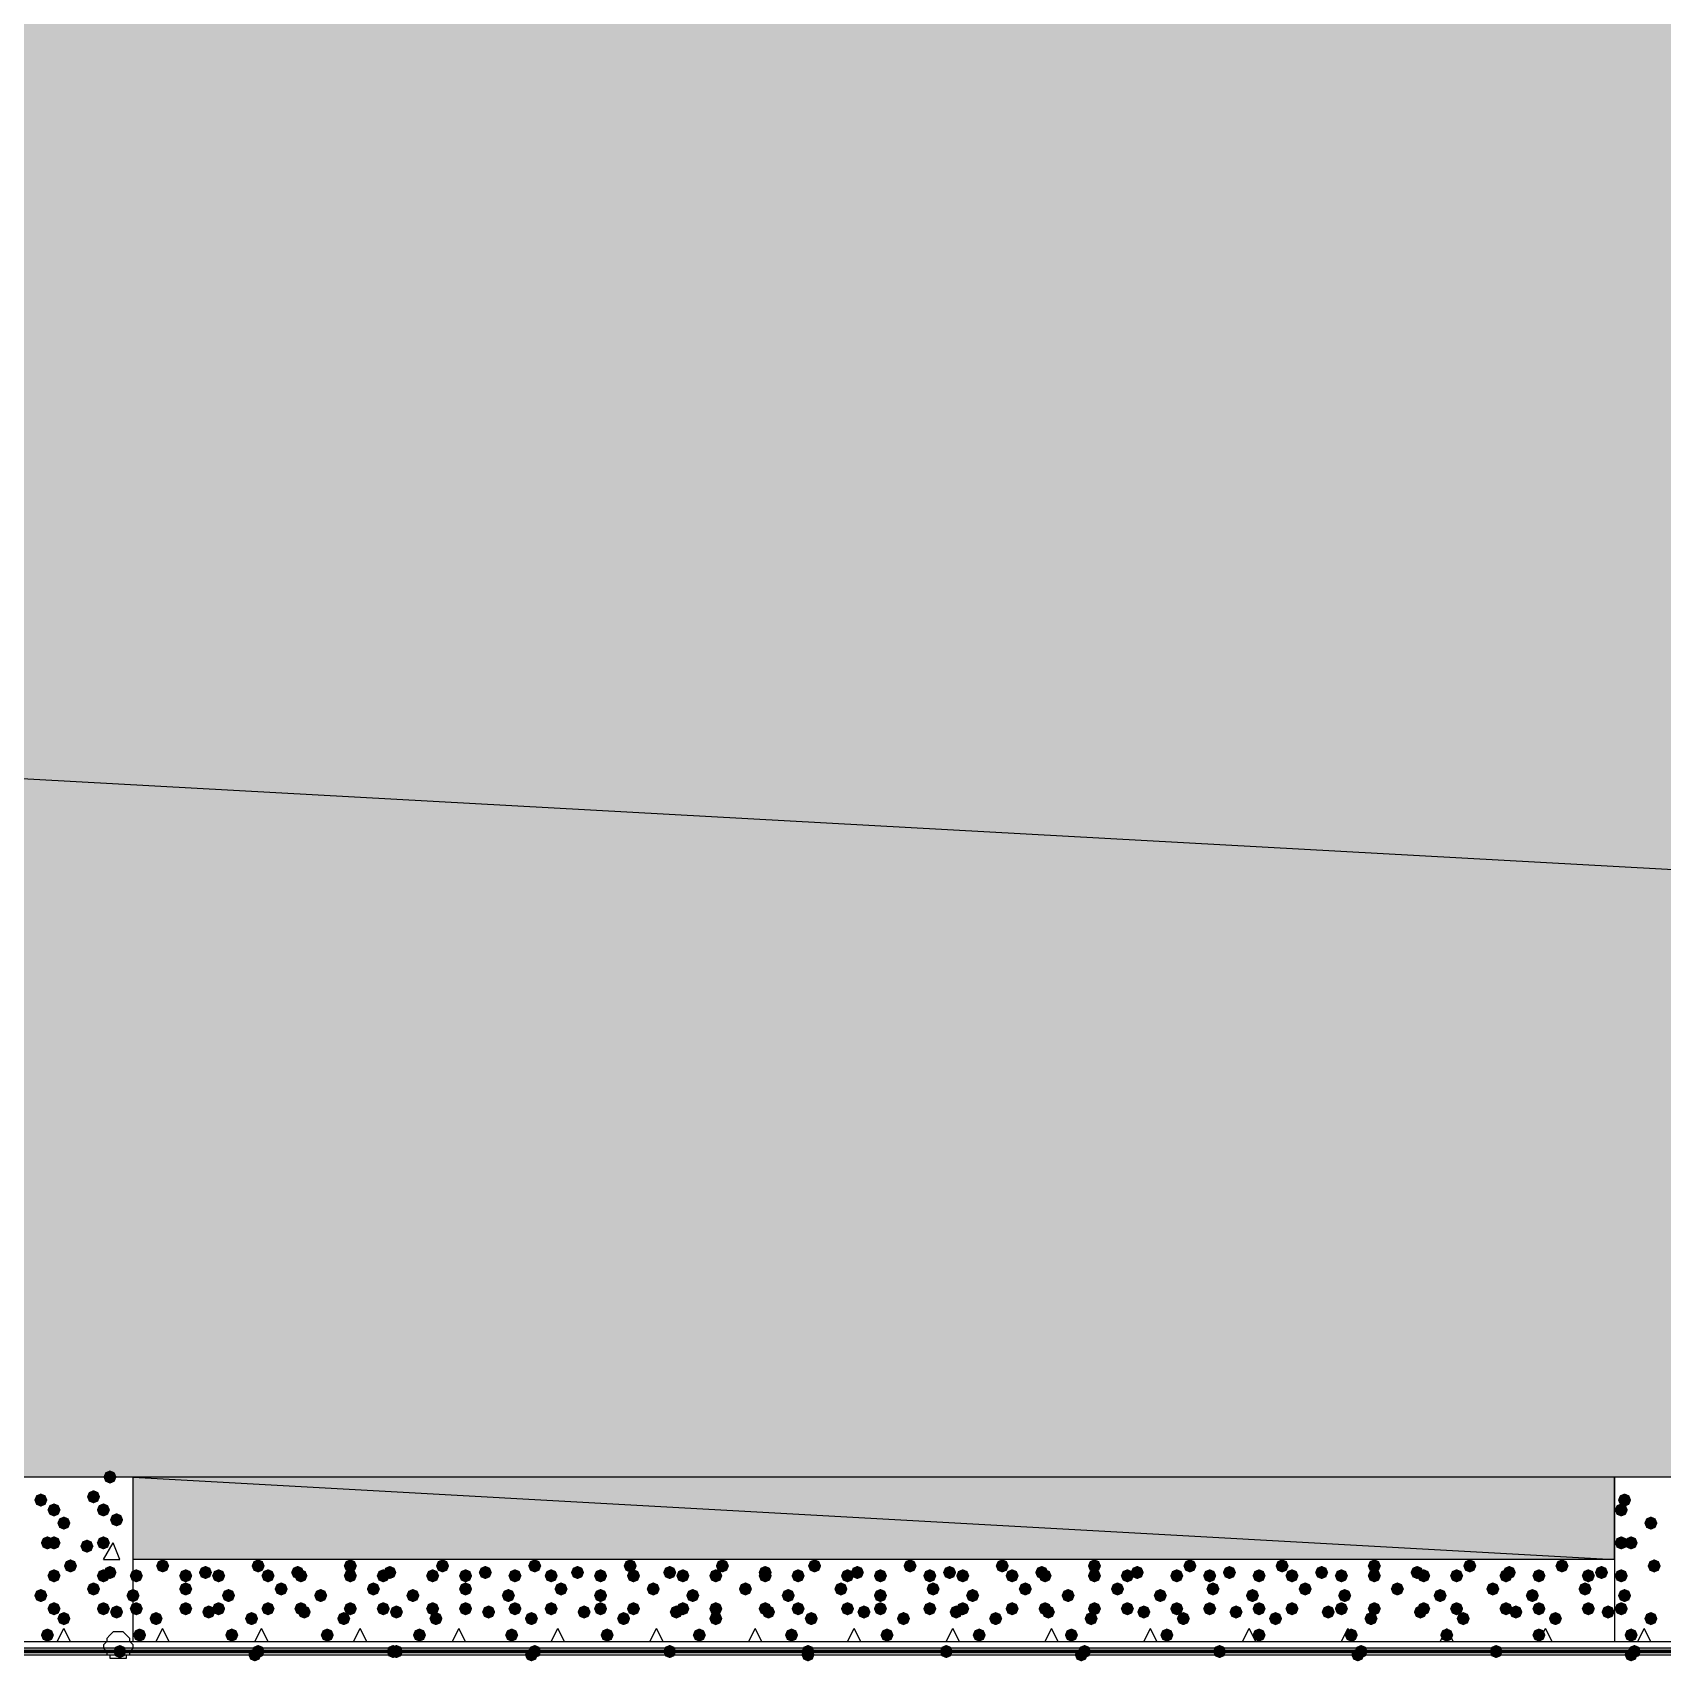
# Model space of a CAD drawing. Header units: millimetres. Extents: x 0 to 420, y 0 to 297.
# Drawn here: x 215.88 to 236.83, y 99.99 to 120.93 of the extents above; entities that cross this region are included whole.
import ezdxf

# ---------------------------------------------------------------- set-up
doc = ezdxf.new("R2010")
doc.units = ezdxf.units.MM
doc.layers.get('0').update_dxf_attribs({"linetype": 'CONTINUOUS'})

msp = doc.modelspace()

# ---------------------------------------------------------------- hatches: boundary and pattern name
at = {"true_color": 0x000008}
h = msp.add_hatch(color=0, dxfattribs=at)
h.paths.add_polyline_path([(378.544667, 121.454333), (32.469667, 121.454333), (378.544667, 102.362)], flags=0)
h.paths.add_polyline_path([(32.469667, 121.454333), (378.544667, 102.362), (32.469667, 102.362)], flags=0)
at = {"true_color": 0x000007}
for points in [[(216.958333, 102.362), (216.933462, 102.302204), (216.873667, 102.277333), (216.813871, 102.302204), (216.789, 102.362), (216.813871, 102.421796), (216.873667, 102.446667), (216.933462, 102.421796)], [(216.069333, 102.065667), (216.044463, 102.005871), (215.984667, 101.981), (215.924871, 102.005871), (215.9, 102.065667), (215.924871, 102.125462), (215.984667, 102.150333), (216.044462, 102.125463)], [(216.746667, 102.108), (216.721796, 102.048204), (216.662, 102.023333), (216.602204, 102.048204), (216.577333, 102.108), (216.602204, 102.167796), (216.662, 102.192667), (216.721796, 102.167796)], [(236.431667, 102.065667), (236.406796, 102.005871), (236.347, 101.981), (236.287204, 102.005871), (236.262333, 102.065667), (236.287204, 102.125462), (236.347, 102.150333), (236.406796, 102.125463)], [(216.238667, 101.938667), (216.213796, 101.878871), (216.154, 101.854), (216.094204, 101.878871), (216.069333, 101.938667), (216.094204, 101.998462), (216.154, 102.023333), (216.213796, 101.998463)], [(216.365667, 101.769333), (216.340796, 101.709537), (216.281, 101.684667), (216.221204, 101.709537), (216.196333, 101.769333), (216.221204, 101.829129), (216.281, 101.854), (216.340796, 101.829129)], [(216.873667, 101.938667), (216.848796, 101.878871), (216.789, 101.854), (216.729204, 101.878871), (216.704333, 101.938667), (216.729204, 101.998462), (216.789, 102.023333), (216.848796, 101.998463)], [(217.043, 101.811667), (217.018129, 101.751871), (216.958333, 101.727), (216.898538, 101.751871), (216.873667, 101.811667), (216.898537, 101.871462), (216.958333, 101.896333), (217.018129, 101.871463)], [(236.389333, 101.938667), (236.364463, 101.878871), (236.304667, 101.854), (236.244871, 101.878871), (236.22, 101.938667), (236.244871, 101.998462), (236.304667, 102.023333), (236.364462, 101.998463)], [(236.770333, 101.769333), (236.745462, 101.709537), (236.685667, 101.684667), (236.625871, 101.709537), (236.601, 101.769333), (236.625871, 101.829129), (236.685667, 101.854), (236.745462, 101.829129)], [(216.154, 101.515333), (216.129129, 101.455537), (216.069333, 101.430667), (216.009538, 101.455537), (215.984667, 101.515333), (216.009537, 101.575129), (216.069333, 101.6), (216.129129, 101.575129)], [(216.238667, 101.515333), (216.213796, 101.455537), (216.154, 101.430667), (216.094204, 101.455537), (216.069333, 101.515333), (216.094204, 101.575129), (216.154, 101.6), (216.213796, 101.575129)], [(216.662, 101.473), (216.637129, 101.413204), (216.577333, 101.388333), (216.517538, 101.413204), (216.492667, 101.473), (216.517537, 101.532796), (216.577333, 101.557667), (216.637129, 101.532796)], [(216.873667, 101.515333), (216.848796, 101.455537), (216.789, 101.430667), (216.729204, 101.455537), (216.704333, 101.515333), (216.729204, 101.575129), (216.789, 101.6), (216.848796, 101.575129)], [(236.389333, 101.515333), (236.364463, 101.455537), (236.304667, 101.430667), (236.244871, 101.455537), (236.22, 101.515333), (236.244871, 101.575129), (236.304667, 101.6), (236.364462, 101.575129)], [(236.516333, 101.515333), (236.491462, 101.455537), (236.431667, 101.430667), (236.371871, 101.455537), (236.347, 101.515333), (236.371871, 101.575129), (236.431667, 101.6), (236.491462, 101.575129)], [(216.450333, 101.219), (216.425462, 101.159204), (216.365667, 101.134333), (216.305871, 101.159204), (216.281, 101.219), (216.305871, 101.278796), (216.365667, 101.303667), (216.425462, 101.278796)], [(216.958333, 101.134333), (216.933462, 101.074537), (216.873667, 101.049667), (216.813871, 101.074537), (216.789, 101.134333), (216.813871, 101.194129), (216.873667, 101.219), (216.933462, 101.194129)], [(236.812667, 101.219), (236.787796, 101.159204), (236.728, 101.134333), (236.668204, 101.159204), (236.643333, 101.219), (236.668204, 101.278796), (236.728, 101.303667), (236.787796, 101.278796)], [(216.238667, 101.092), (216.213796, 101.032204), (216.154, 101.007333), (216.094204, 101.032204), (216.069333, 101.092), (216.094204, 101.151796), (216.154, 101.176667), (216.213796, 101.151796)], [(216.746667, 100.922667), (216.721796, 100.862871), (216.662, 100.838), (216.602204, 100.862871), (216.577333, 100.922667), (216.602204, 100.982462), (216.662, 101.007333), (216.721796, 100.982463)], [(216.873667, 101.092), (216.848796, 101.032204), (216.789, 101.007333), (216.729204, 101.032204), (216.704333, 101.092), (216.729204, 101.151796), (216.789, 101.176667), (216.848796, 101.151796)], [(236.389333, 101.092), (236.364463, 101.032204), (236.304667, 101.007333), (236.244871, 101.032204), (236.22, 101.092), (236.244871, 101.151796), (236.304667, 101.176667), (236.364462, 101.151796)], [(216.069333, 100.838), (216.044463, 100.778204), (215.984667, 100.753333), (215.924871, 100.778204), (215.9, 100.838), (215.924871, 100.897796), (215.984667, 100.922667), (216.044462, 100.897796)], [(236.431667, 100.838), (236.406796, 100.778204), (236.347, 100.753333), (236.287204, 100.778204), (236.262333, 100.838), (236.287204, 100.897796), (236.347, 100.922667), (236.406796, 100.897796)], [(216.238667, 100.668667), (216.213796, 100.608871), (216.154, 100.584), (216.094204, 100.608871), (216.069333, 100.668667), (216.094204, 100.728462), (216.154, 100.753333), (216.213796, 100.728463)], [(216.365667, 100.541667), (216.340796, 100.481871), (216.281, 100.457), (216.221204, 100.481871), (216.196333, 100.541667), (216.221204, 100.601462), (216.281, 100.626333), (216.340796, 100.601463)], [(216.873667, 100.668667), (216.848796, 100.608871), (216.789, 100.584), (216.729204, 100.608871), (216.704333, 100.668667), (216.729204, 100.728462), (216.789, 100.753333), (216.848796, 100.728463)], [(217.043, 100.626333), (217.018129, 100.566537), (216.958333, 100.541667), (216.898538, 100.566537), (216.873667, 100.626333), (216.898537, 100.686129), (216.958333, 100.711), (217.018129, 100.686129)], [(236.389333, 100.668667), (236.364463, 100.608871), (236.304667, 100.584), (236.244871, 100.608871), (236.22, 100.668667), (236.244871, 100.728462), (236.304667, 100.753333), (236.364462, 100.728463)], [(236.770333, 100.541667), (236.745462, 100.481871), (236.685667, 100.457), (236.625871, 100.481871), (236.601, 100.541667), (236.625871, 100.601462), (236.685667, 100.626333), (236.745462, 100.601463)], [(216.154, 100.33), (216.129129, 100.270204), (216.069333, 100.245333), (216.009538, 100.270204), (215.984667, 100.33), (216.009537, 100.389796), (216.069333, 100.414667), (216.129129, 100.389796)], [(236.516333, 100.33), (236.491462, 100.270204), (236.431667, 100.245333), (236.371871, 100.270204), (236.347, 100.33), (236.371871, 100.389796), (236.431667, 100.414667), (236.491462, 100.389796)]]:
    msp.add_hatch(color=0, dxfattribs=at).paths.add_polyline_path(points, flags=0)
at = {"true_color": 0x000008}
h = msp.add_hatch(color=0, dxfattribs=at)
h.paths.add_polyline_path([(236.22, 102.362), (217.17, 102.362), (236.22, 101.303667)], flags=0)
h.paths.add_polyline_path([(217.17, 102.362), (236.22, 101.303667), (217.17, 101.303667)], flags=0)
for points in [[(217.635667, 101.219), (217.610796, 101.159204), (217.551, 101.134333), (217.491204, 101.159204), (217.466333, 101.219), (217.491204, 101.278796), (217.551, 101.303667), (217.610796, 101.278796)], [(218.186, 101.134333), (218.161129, 101.074537), (218.101333, 101.049667), (218.041538, 101.074537), (218.016667, 101.134333), (218.041537, 101.194129), (218.101333, 101.219), (218.161129, 101.194129)], [(218.863333, 101.219), (218.838462, 101.159204), (218.778667, 101.134333), (218.718871, 101.159204), (218.694, 101.219), (218.718871, 101.278796), (218.778667, 101.303667), (218.838462, 101.278796)], [(219.371333, 101.134333), (219.346462, 101.074537), (219.286667, 101.049667), (219.226871, 101.074537), (219.202, 101.134333), (219.226871, 101.194129), (219.286667, 101.219), (219.346462, 101.194129)], [(220.048667, 101.219), (220.023796, 101.159204), (219.964, 101.134333), (219.904204, 101.159204), (219.879333, 101.219), (219.904204, 101.278796), (219.964, 101.303667), (220.023796, 101.278796)], [(220.556667, 101.134333), (220.531796, 101.074537), (220.472, 101.049667), (220.412204, 101.074537), (220.387333, 101.134333), (220.412204, 101.194129), (220.472, 101.219), (220.531796, 101.194129)], [(221.234, 101.219), (221.209129, 101.159204), (221.149333, 101.134333), (221.089538, 101.159204), (221.064667, 101.219), (221.089537, 101.278796), (221.149333, 101.303667), (221.209129, 101.278796)], [(221.784333, 101.134333), (221.759462, 101.074537), (221.699667, 101.049667), (221.639871, 101.074537), (221.615, 101.134333), (221.639871, 101.194129), (221.699667, 101.219), (221.759462, 101.194129)], [(222.419333, 101.219), (222.394463, 101.159204), (222.334667, 101.134333), (222.274871, 101.159204), (222.25, 101.219), (222.274871, 101.278796), (222.334667, 101.303667), (222.394462, 101.278796)], [(222.969667, 101.134333), (222.944796, 101.074537), (222.885, 101.049667), (222.825204, 101.074537), (222.800333, 101.134333), (222.825204, 101.194129), (222.885, 101.219), (222.944796, 101.194129)], [(223.647, 101.219), (223.622129, 101.159204), (223.562333, 101.134333), (223.502537, 101.159204), (223.477667, 101.219), (223.502537, 101.278796), (223.562333, 101.303667), (223.622129, 101.278796)], [(224.155, 101.134333), (224.130129, 101.074537), (224.070333, 101.049667), (224.010538, 101.074537), (223.985667, 101.134333), (224.010537, 101.194129), (224.070333, 101.219), (224.130129, 101.194129)], [(224.832333, 101.219), (224.807462, 101.159204), (224.747667, 101.134333), (224.687871, 101.159204), (224.663, 101.219), (224.687871, 101.278796), (224.747667, 101.303667), (224.807462, 101.278796)], [(225.382667, 101.134333), (225.357796, 101.074537), (225.298, 101.049667), (225.238204, 101.074537), (225.213333, 101.134333), (225.238204, 101.194129), (225.298, 101.219), (225.357796, 101.194129)], [(226.017667, 101.219), (225.992796, 101.159204), (225.933, 101.134333), (225.873204, 101.159204), (225.848333, 101.219), (225.873204, 101.278796), (225.933, 101.303667), (225.992796, 101.278796)], [(226.568, 101.134333), (226.543129, 101.074537), (226.483333, 101.049667), (226.423538, 101.074537), (226.398667, 101.134333), (226.423537, 101.194129), (226.483333, 101.219), (226.543129, 101.194129)], [(227.245333, 101.219), (227.220462, 101.159204), (227.160667, 101.134333), (227.100871, 101.159204), (227.076, 101.219), (227.100871, 101.278796), (227.160667, 101.303667), (227.220462, 101.278796)], [(227.753333, 101.134333), (227.728462, 101.074537), (227.668667, 101.049667), (227.608871, 101.074537), (227.584, 101.134333), (227.608871, 101.194129), (227.668667, 101.219), (227.728462, 101.194129)], [(228.430667, 101.219), (228.405796, 101.159204), (228.346, 101.134333), (228.286204, 101.159204), (228.261333, 101.219), (228.286204, 101.278796), (228.346, 101.303667), (228.405796, 101.278796)], [(228.938667, 101.134333), (228.913796, 101.074537), (228.854, 101.049667), (228.794204, 101.074537), (228.769333, 101.134333), (228.794204, 101.194129), (228.854, 101.219), (228.913796, 101.194129)], [(229.616, 101.219), (229.591129, 101.159204), (229.531333, 101.134333), (229.471538, 101.159204), (229.446667, 101.219), (229.471537, 101.278796), (229.531333, 101.303667), (229.591129, 101.278796)], [(230.166333, 101.134333), (230.141462, 101.074537), (230.081667, 101.049667), (230.021871, 101.074537), (229.997, 101.134333), (230.021871, 101.194129), (230.081667, 101.219), (230.141462, 101.194129)], [(230.843667, 101.219), (230.818796, 101.159204), (230.759, 101.134333), (230.699204, 101.159204), (230.674333, 101.219), (230.699204, 101.278796), (230.759, 101.303667), (230.818796, 101.278796)], [(231.351667, 101.134333), (231.326796, 101.074537), (231.267, 101.049667), (231.207204, 101.074537), (231.182333, 101.134333), (231.207204, 101.194129), (231.267, 101.219), (231.326796, 101.194129)], [(232.029, 101.219), (232.004129, 101.159204), (231.944333, 101.134333), (231.884538, 101.159204), (231.859667, 101.219), (231.884537, 101.278796), (231.944333, 101.303667), (232.004129, 101.278796)], [(232.537, 101.134333), (232.512129, 101.074537), (232.452333, 101.049667), (232.392538, 101.074537), (232.367667, 101.134333), (232.392537, 101.194129), (232.452333, 101.219), (232.512129, 101.194129)], [(233.214333, 101.219), (233.189462, 101.159204), (233.129667, 101.134333), (233.069871, 101.159204), (233.045, 101.219), (233.069871, 101.278796), (233.129667, 101.303667), (233.189462, 101.278796)], [(233.764667, 101.134333), (233.739796, 101.074537), (233.68, 101.049667), (233.620204, 101.074537), (233.595333, 101.134333), (233.620204, 101.194129), (233.68, 101.219), (233.739796, 101.194129)], [(234.442, 101.219), (234.417129, 101.159204), (234.357333, 101.134333), (234.297537, 101.159204), (234.272667, 101.219), (234.297537, 101.278796), (234.357333, 101.303667), (234.417129, 101.278796)], [(234.95, 101.134333), (234.925129, 101.074537), (234.865333, 101.049667), (234.805538, 101.074537), (234.780667, 101.134333), (234.805537, 101.194129), (234.865333, 101.219), (234.925129, 101.194129)], [(235.627333, 101.219), (235.602463, 101.159204), (235.542667, 101.134333), (235.482871, 101.159204), (235.458, 101.219), (235.482871, 101.278796), (235.542667, 101.303667), (235.602462, 101.278796)], [(236.135333, 101.134333), (236.110462, 101.074537), (236.050667, 101.049667), (235.990871, 101.074537), (235.966, 101.134333), (235.990871, 101.194129), (236.050667, 101.219), (236.110462, 101.194129)], [(217.297, 101.092), (217.272129, 101.032204), (217.212333, 101.007333), (217.152537, 101.032204), (217.127667, 101.092), (217.152537, 101.151796), (217.212333, 101.176667), (217.272129, 101.151796)], [(217.932, 101.092), (217.907129, 101.032204), (217.847333, 101.007333), (217.787537, 101.032204), (217.762667, 101.092), (217.787537, 101.151796), (217.847333, 101.176667), (217.907129, 101.151796)], [(217.932, 100.922667), (217.907129, 100.862871), (217.847333, 100.838), (217.787537, 100.862871), (217.762667, 100.922667), (217.787537, 100.982462), (217.847333, 101.007333), (217.907129, 100.982463)], [(218.355333, 101.092), (218.330462, 101.032204), (218.270667, 101.007333), (218.210871, 101.032204), (218.186, 101.092), (218.210871, 101.151796), (218.270667, 101.176667), (218.330462, 101.151796)], [(218.990333, 101.092), (218.965462, 101.032204), (218.905667, 101.007333), (218.845871, 101.032204), (218.821, 101.092), (218.845871, 101.151796), (218.905667, 101.176667), (218.965462, 101.151796)], [(219.159667, 100.922667), (219.134796, 100.862871), (219.075, 100.838), (219.015204, 100.862871), (218.990333, 100.922667), (219.015204, 100.982462), (219.075, 101.007333), (219.134796, 100.982463)], [(219.413667, 101.092), (219.388796, 101.032204), (219.329, 101.007333), (219.269204, 101.032204), (219.244333, 101.092), (219.269204, 101.151796), (219.329, 101.176667), (219.388796, 101.151796)], [(220.048667, 101.092), (220.023796, 101.032204), (219.964, 101.007333), (219.904204, 101.032204), (219.879333, 101.092), (219.904204, 101.151796), (219.964, 101.176667), (220.023796, 101.151796)], [(220.345, 100.922667), (220.320129, 100.862871), (220.260333, 100.838), (220.200538, 100.862871), (220.175667, 100.922667), (220.200537, 100.982462), (220.260333, 101.007333), (220.320129, 100.982463)], [(220.472, 101.092), (220.447129, 101.032204), (220.387333, 101.007333), (220.327538, 101.032204), (220.302667, 101.092), (220.327537, 101.151796), (220.387333, 101.176667), (220.447129, 101.151796)], [(221.107, 101.092), (221.082129, 101.032204), (221.022333, 101.007333), (220.962538, 101.032204), (220.937667, 101.092), (220.962537, 101.151796), (221.022333, 101.176667), (221.082129, 101.151796)], [(221.530333, 101.092), (221.505462, 101.032204), (221.445667, 101.007333), (221.385871, 101.032204), (221.361, 101.092), (221.385871, 101.151796), (221.445667, 101.176667), (221.505462, 101.151796)], [(221.530333, 100.922667), (221.505462, 100.862871), (221.445667, 100.838), (221.385871, 100.862871), (221.361, 100.922667), (221.385871, 100.982462), (221.445667, 101.007333), (221.505462, 100.982463)], [(222.165333, 101.092), (222.140462, 101.032204), (222.080667, 101.007333), (222.020871, 101.032204), (221.996, 101.092), (222.020871, 101.151796), (222.080667, 101.176667), (222.140462, 101.151796)], [(222.631, 101.092), (222.606129, 101.032204), (222.546333, 101.007333), (222.486538, 101.032204), (222.461667, 101.092), (222.486537, 101.151796), (222.546333, 101.176667), (222.606129, 101.151796)], [(222.758, 100.922667), (222.733129, 100.862871), (222.673333, 100.838), (222.613538, 100.862871), (222.588667, 100.922667), (222.613537, 100.982462), (222.673333, 101.007333), (222.733129, 100.982463)], [(223.266, 101.092), (223.241129, 101.032204), (223.181333, 101.007333), (223.121538, 101.032204), (223.096667, 101.092), (223.121537, 101.151796), (223.181333, 101.176667), (223.241129, 101.151796)], [(223.689333, 101.092), (223.664463, 101.032204), (223.604667, 101.007333), (223.544871, 101.032204), (223.52, 101.092), (223.544871, 101.151796), (223.604667, 101.176667), (223.664462, 101.151796)], [(223.943333, 100.922667), (223.918462, 100.862871), (223.858667, 100.838), (223.798871, 100.862871), (223.774, 100.922667), (223.798871, 100.982462), (223.858667, 101.007333), (223.918462, 100.982463)], [(224.324333, 101.092), (224.299463, 101.032204), (224.239667, 101.007333), (224.179871, 101.032204), (224.155, 101.092), (224.179871, 101.151796), (224.239667, 101.176667), (224.299462, 101.151796)], [(224.747667, 101.092), (224.722796, 101.032204), (224.663, 101.007333), (224.603204, 101.032204), (224.578333, 101.092), (224.603204, 101.151796), (224.663, 101.176667), (224.722796, 101.151796)], [(225.128667, 100.922667), (225.103796, 100.862871), (225.044, 100.838), (224.984204, 100.862871), (224.959333, 100.922667), (224.984204, 100.982462), (225.044, 101.007333), (225.103796, 100.982463)], [(225.382667, 101.092), (225.357796, 101.032204), (225.298, 101.007333), (225.238204, 101.032204), (225.213333, 101.092), (225.238204, 101.151796), (225.298, 101.176667), (225.357796, 101.151796)], [(225.806, 101.092), (225.781129, 101.032204), (225.721333, 101.007333), (225.661538, 101.032204), (225.636667, 101.092), (225.661537, 101.151796), (225.721333, 101.176667), (225.781129, 101.151796)], [(226.356333, 100.922667), (226.331462, 100.862871), (226.271667, 100.838), (226.211871, 100.862871), (226.187, 100.922667), (226.211871, 100.982462), (226.271667, 101.007333), (226.331462, 100.982463)], [(226.441, 101.092), (226.416129, 101.032204), (226.356333, 101.007333), (226.296538, 101.032204), (226.271667, 101.092), (226.296537, 101.151796), (226.356333, 101.176667), (226.416129, 101.151796)], [(226.864333, 101.092), (226.839463, 101.032204), (226.779667, 101.007333), (226.719871, 101.032204), (226.695, 101.092), (226.719871, 101.151796), (226.779667, 101.176667), (226.839462, 101.151796)], [(227.499333, 101.092), (227.474463, 101.032204), (227.414667, 101.007333), (227.354871, 101.032204), (227.33, 101.092), (227.354871, 101.151796), (227.414667, 101.176667), (227.474462, 101.151796)], [(227.541667, 100.922667), (227.516796, 100.862871), (227.457, 100.838), (227.397204, 100.862871), (227.372333, 100.922667), (227.397204, 100.982462), (227.457, 101.007333), (227.516796, 100.982463)], [(227.922667, 101.092), (227.897796, 101.032204), (227.838, 101.007333), (227.778204, 101.032204), (227.753333, 101.092), (227.778204, 101.151796), (227.838, 101.176667), (227.897796, 101.151796)], [(228.557667, 101.092), (228.532796, 101.032204), (228.473, 101.007333), (228.413204, 101.032204), (228.388333, 101.092), (228.413204, 101.151796), (228.473, 101.176667), (228.532796, 101.151796)], [(228.727, 100.922667), (228.702129, 100.862871), (228.642333, 100.838), (228.582538, 100.862871), (228.557667, 100.922667), (228.582537, 100.982462), (228.642333, 101.007333), (228.702129, 100.982463)], [(228.981, 101.092), (228.956129, 101.032204), (228.896333, 101.007333), (228.836538, 101.032204), (228.811667, 101.092), (228.836537, 101.151796), (228.896333, 101.176667), (228.956129, 101.151796)], [(229.616, 101.092), (229.591129, 101.032204), (229.531333, 101.007333), (229.471538, 101.032204), (229.446667, 101.092), (229.471537, 101.151796), (229.531333, 101.176667), (229.591129, 101.151796)], [(229.912333, 100.922667), (229.887462, 100.862871), (229.827667, 100.838), (229.767871, 100.862871), (229.743, 100.922667), (229.767871, 100.982462), (229.827667, 101.007333), (229.887462, 100.982463)], [(230.039333, 101.092), (230.014462, 101.032204), (229.954667, 101.007333), (229.894871, 101.032204), (229.87, 101.092), (229.894871, 101.151796), (229.954667, 101.176667), (230.014462, 101.151796)], [(230.674333, 101.092), (230.649463, 101.032204), (230.589667, 101.007333), (230.529871, 101.032204), (230.505, 101.092), (230.529871, 101.151796), (230.589667, 101.176667), (230.649462, 101.151796)], [(231.097667, 101.092), (231.072796, 101.032204), (231.013, 101.007333), (230.953204, 101.032204), (230.928333, 101.092), (230.953204, 101.151796), (231.013, 101.176667), (231.072796, 101.151796)], [(231.14, 100.922667), (231.115129, 100.862871), (231.055333, 100.838), (230.995538, 100.862871), (230.970667, 100.922667), (230.995537, 100.982462), (231.055333, 101.007333), (231.115129, 100.982463)], [(231.732667, 101.092), (231.707796, 101.032204), (231.648, 101.007333), (231.588204, 101.032204), (231.563333, 101.092), (231.588204, 101.151796), (231.648, 101.176667), (231.707796, 101.151796)], [(232.156, 101.092), (232.131129, 101.032204), (232.071333, 101.007333), (232.011538, 101.032204), (231.986667, 101.092), (232.011537, 101.151796), (232.071333, 101.176667), (232.131129, 101.151796)], [(232.325333, 100.922667), (232.300462, 100.862871), (232.240667, 100.838), (232.180871, 100.862871), (232.156, 100.922667), (232.180871, 100.982462), (232.240667, 101.007333), (232.300462, 100.982463)], [(232.791, 101.092), (232.766129, 101.032204), (232.706333, 101.007333), (232.646538, 101.032204), (232.621667, 101.092), (232.646537, 101.151796), (232.706333, 101.176667), (232.766129, 101.151796)], [(233.214333, 101.092), (233.189462, 101.032204), (233.129667, 101.007333), (233.069871, 101.032204), (233.045, 101.092), (233.069871, 101.151796), (233.129667, 101.176667), (233.189462, 101.151796)], [(233.510667, 100.922667), (233.485796, 100.862871), (233.426, 100.838), (233.366204, 100.862871), (233.341333, 100.922667), (233.366204, 100.982462), (233.426, 101.007333), (233.485796, 100.982463)], [(233.849333, 101.092), (233.824462, 101.032204), (233.764667, 101.007333), (233.704871, 101.032204), (233.68, 101.092), (233.704871, 101.151796), (233.764667, 101.176667), (233.824462, 101.151796)], [(234.272667, 101.092), (234.247796, 101.032204), (234.188, 101.007333), (234.128204, 101.032204), (234.103333, 101.092), (234.128204, 101.151796), (234.188, 101.176667), (234.247796, 101.151796)], [(234.738333, 100.922667), (234.713462, 100.862871), (234.653667, 100.838), (234.593871, 100.862871), (234.569, 100.922667), (234.593871, 100.982462), (234.653667, 101.007333), (234.713462, 100.982463)], [(234.907667, 101.092), (234.882796, 101.032204), (234.823, 101.007333), (234.763204, 101.032204), (234.738333, 101.092), (234.763204, 101.151796), (234.823, 101.176667), (234.882796, 101.151796)], [(235.331, 101.092), (235.306129, 101.032204), (235.246333, 101.007333), (235.186538, 101.032204), (235.161667, 101.092), (235.186537, 101.151796), (235.246333, 101.176667), (235.306129, 101.151796)], [(235.923667, 100.922667), (235.898796, 100.862871), (235.839, 100.838), (235.779204, 100.862871), (235.754333, 100.922667), (235.779204, 100.982462), (235.839, 101.007333), (235.898796, 100.982463)], [(235.966, 101.092), (235.941129, 101.032204), (235.881333, 101.007333), (235.821538, 101.032204), (235.796667, 101.092), (235.821537, 101.151796), (235.881333, 101.176667), (235.941129, 101.151796)], [(217.254667, 100.838), (217.229796, 100.778204), (217.17, 100.753333), (217.110204, 100.778204), (217.085333, 100.838), (217.110204, 100.897796), (217.17, 100.922667), (217.229796, 100.897796)], [(218.482333, 100.838), (218.457462, 100.778204), (218.397667, 100.753333), (218.337871, 100.778204), (218.313, 100.838), (218.337871, 100.897796), (218.397667, 100.922667), (218.457462, 100.897796)], [(219.667667, 100.838), (219.642796, 100.778204), (219.583, 100.753333), (219.523204, 100.778204), (219.498333, 100.838), (219.523204, 100.897796), (219.583, 100.922667), (219.642796, 100.897796)], [(220.853, 100.838), (220.828129, 100.778204), (220.768333, 100.753333), (220.708538, 100.778204), (220.683667, 100.838), (220.708537, 100.897796), (220.768333, 100.922667), (220.828129, 100.897796)], [(222.080667, 100.838), (222.055796, 100.778204), (221.996, 100.753333), (221.936204, 100.778204), (221.911333, 100.838), (221.936204, 100.897796), (221.996, 100.922667), (222.055796, 100.897796)], [(223.266, 100.838), (223.241129, 100.778204), (223.181333, 100.753333), (223.121538, 100.778204), (223.096667, 100.838), (223.121537, 100.897796), (223.181333, 100.922667), (223.241129, 100.897796)], [(224.451333, 100.838), (224.426462, 100.778204), (224.366667, 100.753333), (224.306871, 100.778204), (224.282, 100.838), (224.306871, 100.897796), (224.366667, 100.922667), (224.426462, 100.897796)], [(225.679, 100.838), (225.654129, 100.778204), (225.594333, 100.753333), (225.534538, 100.778204), (225.509667, 100.838), (225.534537, 100.897796), (225.594333, 100.922667), (225.654129, 100.897796)], [(226.864333, 100.838), (226.839463, 100.778204), (226.779667, 100.753333), (226.719871, 100.778204), (226.695, 100.838), (226.719871, 100.897796), (226.779667, 100.922667), (226.839462, 100.897796)], [(228.049667, 100.838), (228.024796, 100.778204), (227.965, 100.753333), (227.905204, 100.778204), (227.880333, 100.838), (227.905204, 100.897796), (227.965, 100.922667), (228.024796, 100.897796)], [(229.277333, 100.838), (229.252462, 100.778204), (229.192667, 100.753333), (229.132871, 100.778204), (229.108, 100.838), (229.132871, 100.897796), (229.192667, 100.922667), (229.252462, 100.897796)], [(230.462667, 100.838), (230.437796, 100.778204), (230.378, 100.753333), (230.318204, 100.778204), (230.293333, 100.838), (230.318204, 100.897796), (230.378, 100.922667), (230.437796, 100.897796)], [(231.648, 100.838), (231.623129, 100.778204), (231.563333, 100.753333), (231.503537, 100.778204), (231.478667, 100.838), (231.503537, 100.897796), (231.563333, 100.922667), (231.623129, 100.897796)], [(232.833333, 100.838), (232.808462, 100.778204), (232.748667, 100.753333), (232.688871, 100.778204), (232.664, 100.838), (232.688871, 100.897796), (232.748667, 100.922667), (232.808462, 100.897796)], [(234.061, 100.838), (234.036129, 100.778204), (233.976333, 100.753333), (233.916538, 100.778204), (233.891667, 100.838), (233.916537, 100.897796), (233.976333, 100.922667), (234.036129, 100.897796)], [(235.246333, 100.838), (235.221462, 100.778204), (235.161667, 100.753333), (235.101871, 100.778204), (235.077, 100.838), (235.101871, 100.897796), (235.161667, 100.922667), (235.221462, 100.897796)], [(217.297, 100.668667), (217.272129, 100.608871), (217.212333, 100.584), (217.152537, 100.608871), (217.127667, 100.668667), (217.152537, 100.728462), (217.212333, 100.753333), (217.272129, 100.728463)], [(217.551, 100.541667), (217.526129, 100.481871), (217.466333, 100.457), (217.406538, 100.481871), (217.381667, 100.541667), (217.406537, 100.601462), (217.466333, 100.626333), (217.526129, 100.601463)], [(217.932, 100.668667), (217.907129, 100.608871), (217.847333, 100.584), (217.787537, 100.608871), (217.762667, 100.668667), (217.787537, 100.728462), (217.847333, 100.753333), (217.907129, 100.728463)], [(218.228333, 100.626333), (218.203463, 100.566537), (218.143667, 100.541667), (218.083871, 100.566537), (218.059, 100.626333), (218.083871, 100.686129), (218.143667, 100.711), (218.203462, 100.686129)], [(218.355333, 100.668667), (218.330462, 100.608871), (218.270667, 100.584), (218.210871, 100.608871), (218.186, 100.668667), (218.210871, 100.728462), (218.270667, 100.753333), (218.330462, 100.728463)], [(218.778667, 100.541667), (218.753796, 100.481871), (218.694, 100.457), (218.634204, 100.481871), (218.609333, 100.541667), (218.634204, 100.601462), (218.694, 100.626333), (218.753796, 100.601463)], [(218.990333, 100.668667), (218.965462, 100.608871), (218.905667, 100.584), (218.845871, 100.608871), (218.821, 100.668667), (218.845871, 100.728462), (218.905667, 100.753333), (218.965462, 100.728463)], [(219.413667, 100.668667), (219.388796, 100.608871), (219.329, 100.584), (219.269204, 100.608871), (219.244333, 100.668667), (219.269204, 100.728462), (219.329, 100.753333), (219.388796, 100.728463)], [(219.456, 100.626333), (219.431129, 100.566537), (219.371333, 100.541667), (219.311538, 100.566537), (219.286667, 100.626333), (219.311537, 100.686129), (219.371333, 100.711), (219.431129, 100.686129)], [(219.964, 100.541667), (219.939129, 100.481871), (219.879333, 100.457), (219.819538, 100.481871), (219.794667, 100.541667), (219.819537, 100.601462), (219.879333, 100.626333), (219.939129, 100.601463)], [(220.048667, 100.668667), (220.023796, 100.608871), (219.964, 100.584), (219.904204, 100.608871), (219.879333, 100.668667), (219.904204, 100.728462), (219.964, 100.753333), (220.023796, 100.728463)], [(220.472, 100.668667), (220.447129, 100.608871), (220.387333, 100.584), (220.327538, 100.608871), (220.302667, 100.668667), (220.327537, 100.728462), (220.387333, 100.753333), (220.447129, 100.728463)], [(220.641333, 100.626333), (220.616462, 100.566537), (220.556667, 100.541667), (220.496871, 100.566537), (220.472, 100.626333), (220.496871, 100.686129), (220.556667, 100.711), (220.616462, 100.686129)], [(221.107, 100.668667), (221.082129, 100.608871), (221.022333, 100.584), (220.962538, 100.608871), (220.937667, 100.668667), (220.962537, 100.728462), (221.022333, 100.753333), (221.082129, 100.728463)], [(221.149333, 100.541667), (221.124462, 100.481871), (221.064667, 100.457), (221.004871, 100.481871), (220.98, 100.541667), (221.004871, 100.601462), (221.064667, 100.626333), (221.124462, 100.601463)], [(221.530333, 100.668667), (221.505462, 100.608871), (221.445667, 100.584), (221.385871, 100.608871), (221.361, 100.668667), (221.385871, 100.728462), (221.445667, 100.753333), (221.505462, 100.728463)], [(221.826667, 100.626333), (221.801796, 100.566537), (221.742, 100.541667), (221.682204, 100.566537), (221.657333, 100.626333), (221.682204, 100.686129), (221.742, 100.711), (221.801796, 100.686129)], [(222.165333, 100.668667), (222.140462, 100.608871), (222.080667, 100.584), (222.020871, 100.608871), (221.996, 100.668667), (222.020871, 100.728462), (222.080667, 100.753333), (222.140462, 100.728463)], [(222.377, 100.541667), (222.352129, 100.481871), (222.292333, 100.457), (222.232537, 100.481871), (222.207667, 100.541667), (222.232537, 100.601462), (222.292333, 100.626333), (222.352129, 100.601463)], [(222.631, 100.668667), (222.606129, 100.608871), (222.546333, 100.584), (222.486538, 100.608871), (222.461667, 100.668667), (222.486537, 100.728462), (222.546333, 100.753333), (222.606129, 100.728463)], [(223.054333, 100.626333), (223.029462, 100.566537), (222.969667, 100.541667), (222.909871, 100.566537), (222.885, 100.626333), (222.909871, 100.686129), (222.969667, 100.711), (223.029462, 100.686129)], [(223.266, 100.668667), (223.241129, 100.608871), (223.181333, 100.584), (223.121538, 100.608871), (223.096667, 100.668667), (223.121537, 100.728462), (223.181333, 100.753333), (223.241129, 100.728463)], [(223.562333, 100.541667), (223.537463, 100.481871), (223.477667, 100.457), (223.417871, 100.481871), (223.393, 100.541667), (223.417871, 100.601462), (223.477667, 100.626333), (223.537462, 100.601463)], [(223.689333, 100.668667), (223.664463, 100.608871), (223.604667, 100.584), (223.544871, 100.608871), (223.52, 100.668667), (223.544871, 100.728462), (223.604667, 100.753333), (223.664462, 100.728463)], [(224.239667, 100.626333), (224.214796, 100.566537), (224.155, 100.541667), (224.095204, 100.566537), (224.070333, 100.626333), (224.095204, 100.686129), (224.155, 100.711), (224.214796, 100.686129)], [(224.324333, 100.668667), (224.299463, 100.608871), (224.239667, 100.584), (224.179871, 100.608871), (224.155, 100.668667), (224.179871, 100.728462), (224.239667, 100.753333), (224.299462, 100.728463)], [(224.747667, 100.668667), (224.722796, 100.608871), (224.663, 100.584), (224.603204, 100.608871), (224.578333, 100.668667), (224.603204, 100.728462), (224.663, 100.753333), (224.722796, 100.728463)], [(224.747667, 100.541667), (224.722796, 100.481871), (224.663, 100.457), (224.603204, 100.481871), (224.578333, 100.541667), (224.603204, 100.601462), (224.663, 100.626333), (224.722796, 100.601463)], [(225.382667, 100.668667), (225.357796, 100.608871), (225.298, 100.584), (225.238204, 100.608871), (225.213333, 100.668667), (225.238204, 100.728462), (225.298, 100.753333), (225.357796, 100.728463)], [(225.425, 100.626333), (225.400129, 100.566537), (225.340333, 100.541667), (225.280538, 100.566537), (225.255667, 100.626333), (225.280537, 100.686129), (225.340333, 100.711), (225.400129, 100.686129)], [(225.806, 100.668667), (225.781129, 100.608871), (225.721333, 100.584), (225.661538, 100.608871), (225.636667, 100.668667), (225.661537, 100.728462), (225.721333, 100.753333), (225.781129, 100.728463)], [(225.975333, 100.541667), (225.950462, 100.481871), (225.890667, 100.457), (225.830871, 100.481871), (225.806, 100.541667), (225.830871, 100.601462), (225.890667, 100.626333), (225.950462, 100.601463)], [(226.441, 100.668667), (226.416129, 100.608871), (226.356333, 100.584), (226.296538, 100.608871), (226.271667, 100.668667), (226.296537, 100.728462), (226.356333, 100.753333), (226.416129, 100.728463)], [(226.652667, 100.626333), (226.627796, 100.566537), (226.568, 100.541667), (226.508204, 100.566537), (226.483333, 100.626333), (226.508204, 100.686129), (226.568, 100.711), (226.627796, 100.686129)], [(226.864333, 100.668667), (226.839463, 100.608871), (226.779667, 100.584), (226.719871, 100.608871), (226.695, 100.668667), (226.719871, 100.728462), (226.779667, 100.753333), (226.839462, 100.728463)], [(227.160667, 100.541667), (227.135796, 100.481871), (227.076, 100.457), (227.016204, 100.481871), (226.991333, 100.541667), (227.016204, 100.601462), (227.076, 100.626333), (227.135796, 100.601463)], [(227.499333, 100.668667), (227.474463, 100.608871), (227.414667, 100.584), (227.354871, 100.608871), (227.33, 100.668667), (227.354871, 100.728462), (227.414667, 100.753333), (227.474462, 100.728463)], [(227.838, 100.626333), (227.813129, 100.566537), (227.753333, 100.541667), (227.693537, 100.566537), (227.668667, 100.626333), (227.693537, 100.686129), (227.753333, 100.711), (227.813129, 100.686129)], [(227.922667, 100.668667), (227.897796, 100.608871), (227.838, 100.584), (227.778204, 100.608871), (227.753333, 100.668667), (227.778204, 100.728462), (227.838, 100.753333), (227.897796, 100.728463)], [(228.346, 100.541667), (228.321129, 100.481871), (228.261333, 100.457), (228.201538, 100.481871), (228.176667, 100.541667), (228.201537, 100.601462), (228.261333, 100.626333), (228.321129, 100.601463)], [(228.557667, 100.668667), (228.532796, 100.608871), (228.473, 100.584), (228.413204, 100.608871), (228.388333, 100.668667), (228.413204, 100.728462), (228.473, 100.753333), (228.532796, 100.728463)], [(228.981, 100.668667), (228.956129, 100.608871), (228.896333, 100.584), (228.836538, 100.608871), (228.811667, 100.668667), (228.836537, 100.728462), (228.896333, 100.753333), (228.956129, 100.728463)], [(229.023333, 100.626333), (228.998462, 100.566537), (228.938667, 100.541667), (228.878871, 100.566537), (228.854, 100.626333), (228.878871, 100.686129), (228.938667, 100.711), (228.998462, 100.686129)], [(229.573667, 100.541667), (229.548796, 100.481871), (229.489, 100.457), (229.429204, 100.481871), (229.404333, 100.541667), (229.429204, 100.601462), (229.489, 100.626333), (229.548796, 100.601463)], [(229.616, 100.668667), (229.591129, 100.608871), (229.531333, 100.584), (229.471538, 100.608871), (229.446667, 100.668667), (229.471537, 100.728462), (229.531333, 100.753333), (229.591129, 100.728463)], [(230.039333, 100.668667), (230.014462, 100.608871), (229.954667, 100.584), (229.894871, 100.608871), (229.87, 100.668667), (229.894871, 100.728462), (229.954667, 100.753333), (230.014462, 100.728463)], [(230.251, 100.626333), (230.226129, 100.566537), (230.166333, 100.541667), (230.106538, 100.566537), (230.081667, 100.626333), (230.106537, 100.686129), (230.166333, 100.711), (230.226129, 100.686129)], [(230.674333, 100.668667), (230.649463, 100.608871), (230.589667, 100.584), (230.529871, 100.608871), (230.505, 100.668667), (230.529871, 100.728462), (230.589667, 100.753333), (230.649462, 100.728463)], [(230.759, 100.541667), (230.734129, 100.481871), (230.674333, 100.457), (230.614538, 100.481871), (230.589667, 100.541667), (230.614537, 100.601462), (230.674333, 100.626333), (230.734129, 100.601463)], [(231.097667, 100.668667), (231.072796, 100.608871), (231.013, 100.584), (230.953204, 100.608871), (230.928333, 100.668667), (230.953204, 100.728462), (231.013, 100.753333), (231.072796, 100.728463)], [(231.436333, 100.626333), (231.411462, 100.566537), (231.351667, 100.541667), (231.291871, 100.566537), (231.267, 100.626333), (231.291871, 100.686129), (231.351667, 100.711), (231.411462, 100.686129)], [(231.732667, 100.668667), (231.707796, 100.608871), (231.648, 100.584), (231.588204, 100.608871), (231.563333, 100.668667), (231.588204, 100.728462), (231.648, 100.753333), (231.707796, 100.728463)], [(231.944333, 100.541667), (231.919463, 100.481871), (231.859667, 100.457), (231.799871, 100.481871), (231.775, 100.541667), (231.799871, 100.601462), (231.859667, 100.626333), (231.919462, 100.601463)], [(232.156, 100.668667), (232.131129, 100.608871), (232.071333, 100.584), (232.011538, 100.608871), (231.986667, 100.668667), (232.011537, 100.728462), (232.071333, 100.753333), (232.131129, 100.728463)], [(232.621667, 100.626333), (232.596796, 100.566537), (232.537, 100.541667), (232.477204, 100.566537), (232.452333, 100.626333), (232.477204, 100.686129), (232.537, 100.711), (232.596796, 100.686129)], [(232.791, 100.668667), (232.766129, 100.608871), (232.706333, 100.584), (232.646538, 100.608871), (232.621667, 100.668667), (232.646537, 100.728462), (232.706333, 100.753333), (232.766129, 100.728463)], [(233.172, 100.541667), (233.147129, 100.481871), (233.087333, 100.457), (233.027537, 100.481871), (233.002667, 100.541667), (233.027537, 100.601462), (233.087333, 100.626333), (233.147129, 100.601463)], [(233.214333, 100.668667), (233.189462, 100.608871), (233.129667, 100.584), (233.069871, 100.608871), (233.045, 100.668667), (233.069871, 100.728462), (233.129667, 100.753333), (233.189462, 100.728463)], [(233.807, 100.626333), (233.782129, 100.566537), (233.722333, 100.541667), (233.662537, 100.566537), (233.637667, 100.626333), (233.662537, 100.686129), (233.722333, 100.711), (233.782129, 100.686129)], [(233.849333, 100.668667), (233.824462, 100.608871), (233.764667, 100.584), (233.704871, 100.608871), (233.68, 100.668667), (233.704871, 100.728462), (233.764667, 100.753333), (233.824462, 100.728463)], [(234.272667, 100.668667), (234.247796, 100.608871), (234.188, 100.584), (234.128204, 100.608871), (234.103333, 100.668667), (234.128204, 100.728462), (234.188, 100.753333), (234.247796, 100.728463)], [(234.357333, 100.541667), (234.332462, 100.481871), (234.272667, 100.457), (234.212871, 100.481871), (234.188, 100.541667), (234.212871, 100.601462), (234.272667, 100.626333), (234.332462, 100.601463)], [(234.907667, 100.668667), (234.882796, 100.608871), (234.823, 100.584), (234.763204, 100.608871), (234.738333, 100.668667), (234.763204, 100.728462), (234.823, 100.753333), (234.882796, 100.728463)], [(235.034667, 100.626333), (235.009796, 100.566537), (234.95, 100.541667), (234.890204, 100.566537), (234.865333, 100.626333), (234.890204, 100.686129), (234.95, 100.711), (235.009796, 100.686129)], [(235.331, 100.668667), (235.306129, 100.608871), (235.246333, 100.584), (235.186538, 100.608871), (235.161667, 100.668667), (235.186537, 100.728462), (235.246333, 100.753333), (235.306129, 100.728463)], [(235.542667, 100.541667), (235.517796, 100.481871), (235.458, 100.457), (235.398204, 100.481871), (235.373333, 100.541667), (235.398204, 100.601462), (235.458, 100.626333), (235.517796, 100.601463)], [(235.966, 100.668667), (235.941129, 100.608871), (235.881333, 100.584), (235.821538, 100.608871), (235.796667, 100.668667), (235.821537, 100.728462), (235.881333, 100.753333), (235.941129, 100.728463)], [(236.22, 100.626333), (236.195129, 100.566537), (236.135333, 100.541667), (236.075538, 100.566537), (236.050667, 100.626333), (236.075537, 100.686129), (236.135333, 100.711), (236.195129, 100.686129)], [(217.339333, 100.33), (217.314462, 100.270204), (217.254667, 100.245333), (217.194871, 100.270204), (217.17, 100.33), (217.194871, 100.389796), (217.254667, 100.414667), (217.314462, 100.389796)], [(218.524667, 100.33), (218.499796, 100.270204), (218.44, 100.245333), (218.380204, 100.270204), (218.355333, 100.33), (218.380204, 100.389796), (218.44, 100.414667), (218.499796, 100.389796)], [(219.752333, 100.33), (219.727463, 100.270204), (219.667667, 100.245333), (219.607871, 100.270204), (219.583, 100.33), (219.607871, 100.389796), (219.667667, 100.414667), (219.727462, 100.389796)], [(220.937667, 100.33), (220.912796, 100.270204), (220.853, 100.245333), (220.793204, 100.270204), (220.768333, 100.33), (220.793204, 100.389796), (220.853, 100.414667), (220.912796, 100.389796)], [(222.123, 100.33), (222.098129, 100.270204), (222.038333, 100.245333), (221.978538, 100.270204), (221.953667, 100.33), (221.978537, 100.389796), (222.038333, 100.414667), (222.098129, 100.389796)], [(223.350667, 100.33), (223.325796, 100.270204), (223.266, 100.245333), (223.206204, 100.270204), (223.181333, 100.33), (223.206204, 100.389796), (223.266, 100.414667), (223.325796, 100.389796)], [(224.536, 100.33), (224.511129, 100.270204), (224.451333, 100.245333), (224.391538, 100.270204), (224.366667, 100.33), (224.391537, 100.389796), (224.451333, 100.414667), (224.511129, 100.389796)], [(225.721333, 100.33), (225.696463, 100.270204), (225.636667, 100.245333), (225.576871, 100.270204), (225.552, 100.33), (225.576871, 100.389796), (225.636667, 100.414667), (225.696462, 100.389796)], [(226.949, 100.33), (226.924129, 100.270204), (226.864333, 100.245333), (226.804538, 100.270204), (226.779667, 100.33), (226.804537, 100.389796), (226.864333, 100.414667), (226.924129, 100.389796)], [(228.134333, 100.33), (228.109463, 100.270204), (228.049667, 100.245333), (227.989871, 100.270204), (227.965, 100.33), (227.989871, 100.389796), (228.049667, 100.414667), (228.109462, 100.389796)], [(229.319667, 100.33), (229.294796, 100.270204), (229.235, 100.245333), (229.175204, 100.270204), (229.150333, 100.33), (229.175204, 100.389796), (229.235, 100.414667), (229.294796, 100.389796)], [(230.547333, 100.33), (230.522462, 100.270204), (230.462667, 100.245333), (230.402871, 100.270204), (230.378, 100.33), (230.402871, 100.389796), (230.462667, 100.414667), (230.522462, 100.389796)], [(231.732667, 100.33), (231.707796, 100.270204), (231.648, 100.245333), (231.588204, 100.270204), (231.563333, 100.33), (231.588204, 100.389796), (231.648, 100.414667), (231.707796, 100.389796)], [(232.918, 100.33), (232.893129, 100.270204), (232.833333, 100.245333), (232.773538, 100.270204), (232.748667, 100.33), (232.773537, 100.389796), (232.833333, 100.414667), (232.893129, 100.389796)], [(234.145667, 100.33), (234.120796, 100.270204), (234.061, 100.245333), (234.001204, 100.270204), (233.976333, 100.33), (234.001204, 100.389796), (234.061, 100.414667), (234.120796, 100.389796)], [(235.331, 100.33), (235.306129, 100.270204), (235.246333, 100.245333), (235.186538, 100.270204), (235.161667, 100.33), (235.186537, 100.389796), (235.246333, 100.414667), (235.306129, 100.389796)]]:
    msp.add_hatch(color=0, dxfattribs=at).paths.add_polyline_path(points, flags=0)
at = {"true_color": 0x0000fe}
for points in [[(217.085333, 100.118333), (217.060462, 100.058538), (217.000667, 100.033667), (216.940871, 100.058538), (216.916, 100.118333), (216.940871, 100.178129), (217.000667, 100.203), (217.060462, 100.178129)], [(217.085333, 100.118333), (217.060462, 100.058538), (217.000667, 100.033667), (216.940871, 100.058538), (216.916, 100.118333), (216.940871, 100.178129), (217.000667, 100.203), (217.060462, 100.178129)], [(218.863333, 100.118333), (218.838462, 100.058538), (218.778667, 100.033667), (218.718871, 100.058538), (218.694, 100.118333), (218.718871, 100.178129), (218.778667, 100.203), (218.838462, 100.178129)], [(220.599, 100.118333), (220.574129, 100.058538), (220.514333, 100.033667), (220.454538, 100.058538), (220.429667, 100.118333), (220.454537, 100.178129), (220.514333, 100.203), (220.574129, 100.178129)], [(220.641333, 100.118333), (220.616462, 100.058538), (220.556667, 100.033667), (220.496871, 100.058538), (220.472, 100.118333), (220.496871, 100.178129), (220.556667, 100.203), (220.616462, 100.178129)], [(222.419333, 100.118333), (222.394463, 100.058538), (222.334667, 100.033667), (222.274871, 100.058538), (222.25, 100.118333), (222.274871, 100.178129), (222.334667, 100.203), (222.394462, 100.178129)], [(224.155, 100.118333), (224.130129, 100.058538), (224.070333, 100.033667), (224.010538, 100.058538), (223.985667, 100.118333), (224.010537, 100.178129), (224.070333, 100.203), (224.130129, 100.178129)], [(224.155, 100.118333), (224.130129, 100.058538), (224.070333, 100.033667), (224.010538, 100.058538), (223.985667, 100.118333), (224.010537, 100.178129), (224.070333, 100.203), (224.130129, 100.178129)], [(225.933, 100.118333), (225.908129, 100.058538), (225.848333, 100.033667), (225.788537, 100.058538), (225.763667, 100.118333), (225.788537, 100.178129), (225.848333, 100.203), (225.908129, 100.178129)], [(227.711, 100.118333), (227.686129, 100.058538), (227.626333, 100.033667), (227.566538, 100.058538), (227.541667, 100.118333), (227.566537, 100.178129), (227.626333, 100.203), (227.686129, 100.178129)], [(227.711, 100.118333), (227.686129, 100.058538), (227.626333, 100.033667), (227.566538, 100.058538), (227.541667, 100.118333), (227.566537, 100.178129), (227.626333, 100.203), (227.686129, 100.178129)], [(229.489, 100.118333), (229.464129, 100.058538), (229.404333, 100.033667), (229.344538, 100.058538), (229.319667, 100.118333), (229.344537, 100.178129), (229.404333, 100.203), (229.464129, 100.178129)], [(231.224667, 100.118333), (231.199796, 100.058538), (231.14, 100.033667), (231.080204, 100.058538), (231.055333, 100.118333), (231.080204, 100.178129), (231.14, 100.203), (231.199796, 100.178129)], [(231.224667, 100.118333), (231.199796, 100.058538), (231.14, 100.033667), (231.080204, 100.058538), (231.055333, 100.118333), (231.080204, 100.178129), (231.14, 100.203), (231.199796, 100.178129)], [(233.045, 100.118333), (233.020129, 100.058538), (232.960333, 100.033667), (232.900538, 100.058538), (232.875667, 100.118333), (232.900537, 100.178129), (232.960333, 100.203), (233.020129, 100.178129)], [(234.780667, 100.118333), (234.755796, 100.058538), (234.696, 100.033667), (234.636204, 100.058538), (234.611333, 100.118333), (234.636204, 100.178129), (234.696, 100.203), (234.755796, 100.178129)], [(234.780667, 100.118333), (234.755796, 100.058538), (234.696, 100.033667), (234.636204, 100.058538), (234.611333, 100.118333), (234.636204, 100.178129), (234.696, 100.203), (234.755796, 100.178129)], [(236.558667, 100.118333), (236.533796, 100.058538), (236.474, 100.033667), (236.414204, 100.058538), (236.389333, 100.118333), (236.414204, 100.178129), (236.474, 100.203), (236.533796, 100.178129)], [(218.821, 100.076), (218.796129, 100.016204), (218.736333, 99.991333), (218.676538, 100.016204), (218.651667, 100.076), (218.676537, 100.135796), (218.736333, 100.160667), (218.796129, 100.135796)], [(222.377, 100.076), (222.352129, 100.016204), (222.292333, 99.991333), (222.232537, 100.016204), (222.207667, 100.076), (222.232537, 100.135796), (222.292333, 100.160667), (222.352129, 100.135796)], [(225.933, 100.076), (225.908129, 100.016204), (225.848333, 99.991333), (225.788537, 100.016204), (225.763667, 100.076), (225.788537, 100.135796), (225.848333, 100.160667), (225.908129, 100.135796)], [(229.446667, 100.076), (229.421796, 100.016204), (229.362, 99.991333), (229.302204, 100.016204), (229.277333, 100.076), (229.302204, 100.135796), (229.362, 100.160667), (229.421796, 100.135796)], [(233.002667, 100.076), (232.977796, 100.016204), (232.918, 99.991333), (232.858204, 100.016204), (232.833333, 100.076), (232.858204, 100.135796), (232.918, 100.160667), (232.977796, 100.135796)], [(236.516333, 100.076), (236.491462, 100.016204), (236.431667, 99.991333), (236.371871, 100.016204), (236.347, 100.076), (236.371871, 100.135796), (236.431667, 100.160667), (236.491462, 100.135796)]]:
    msp.add_hatch(color=0, dxfattribs=at).paths.add_polyline_path(points, flags=0)
at = {"true_color": 0x000007}
h = msp.add_hatch(color=0, dxfattribs=at)
h.paths.add_polyline_path([(379.73, 100.160667), (31.284333, 100.160667), (379.73, 100.118333)], flags=0)
h.paths.add_polyline_path([(31.284333, 100.160667), (379.73, 100.118333), (31.284333, 100.118333)], flags=0)

# ---------------------------------------------------------------- linework, layer by layer
at = {"color": 0, "true_color": 0x000008}
for points in [[(378.544667, 121.454333), (32.469667, 121.454333), (378.544667, 102.362)], [(32.469667, 121.454333), (378.544667, 102.362), (32.469667, 102.362)], [(236.22, 102.362), (217.17, 102.362), (236.22, 101.303667)], [(217.17, 102.362), (236.22, 101.303667), (217.17, 101.303667)]]:
    msp.add_lwpolyline(points, close=True, dxfattribs=at)
at = {"color": 0, "true_color": 0x000007}
for points in [[(215.053333, 102.362), (215.053333, 100.245333), (217.17, 100.245333), (217.17, 102.362)], [(236.22, 102.362), (236.22, 100.245333), (238.336667, 100.245333), (238.336667, 102.362)], [(217.17, 100.203), (217.127667, 100.245333), (217.127667, 100.287667), (217.085333, 100.33), (217.043, 100.372333), (217.000667, 100.372333), (216.958333, 100.372333), (216.916, 100.372333), (216.873667, 100.33), (216.831333, 100.287667), (216.831333, 100.245333), (216.789, 100.203), (216.789, 100.160667), (216.831333, 100.118333), (216.831333, 100.076), (216.873667, 100.076), (216.873667, 100.033667), (216.916, 100.033667), (216.958333, 100.033667), (217.000667, 100.033667), (217.043, 100.033667), (217.085333, 100.033667), (217.085333, 100.076), (217.127667, 100.076), (217.127667, 100.118333), (217.17, 100.160667)], [(379.73, 100.160667), (31.284333, 100.160667), (379.73, 100.118333)], [(31.284333, 100.160667), (379.73, 100.118333), (31.284333, 100.118333)]]:
    msp.add_lwpolyline(points, close=True, dxfattribs=at)
for points in [[(216.789, 101.303667), (216.916, 101.515333)], [(217.000667, 101.303667), (216.916, 101.515333)], [(216.789, 101.303667), (217.000667, 101.303667)], [(236.22, 101.303667), (217.17, 101.303667)], [(216.196333, 100.245333), (216.281, 100.414667)], [(216.365667, 100.245333), (216.281, 100.414667)], [(236.516333, 100.245333), (236.601, 100.414667)], [(236.685667, 100.245333), (236.601, 100.414667)], [(217.17, 100.245333), (236.22, 100.245333)], [(379.73, 100.118333), (31.242, 100.118333), (379.73, 100.118333), (31.242, 100.076)], [(379.73, 100.118333), (31.284333, 100.118333), (31.242, 100.118333)], [(31.242, 100.076), (379.772333, 100.076), (379.772333, 100.118333)], [(379.73, 100.160667), (31.284333, 100.160667)], [(31.284333, 100.118333), (379.73, 100.118333), (31.284333, 100.118333), (379.73, 100.118333)], [(379.73, 100.118333), (31.284333, 100.118333)]]:
    msp.add_lwpolyline(points, dxfattribs=at)
at = {"color": 0, "true_color": 0x000008}
for points in [[(217.466333, 100.245333), (217.551, 100.414667)], [(217.635667, 100.245333), (217.551, 100.414667)], [(218.736333, 100.245333), (218.821, 100.414667)], [(218.905667, 100.245333), (218.821, 100.414667)], [(220.006333, 100.245333), (220.091, 100.414667)], [(220.175667, 100.245333), (220.091, 100.414667)], [(221.276333, 100.245333), (221.361, 100.414667)], [(221.445667, 100.245333), (221.361, 100.414667)], [(222.546333, 100.245333), (222.631, 100.414667)], [(222.715667, 100.245333), (222.631, 100.414667)], [(223.816333, 100.245333), (223.901, 100.414667)], [(223.985667, 100.245333), (223.901, 100.414667)], [(225.086333, 100.245333), (225.171, 100.414667)], [(225.255667, 100.245333), (225.171, 100.414667)], [(226.356333, 100.245333), (226.441, 100.414667)], [(226.525667, 100.245333), (226.441, 100.414667)], [(227.626333, 100.245333), (227.711, 100.414667)], [(227.795667, 100.245333), (227.711, 100.414667)], [(228.896333, 100.245333), (228.981, 100.414667)], [(229.065667, 100.245333), (228.981, 100.414667)], [(230.166333, 100.245333), (230.251, 100.414667)], [(230.335667, 100.245333), (230.251, 100.414667)], [(231.436333, 100.245333), (231.521, 100.414667)], [(231.605667, 100.245333), (231.521, 100.414667)], [(232.706333, 100.245333), (232.791, 100.414667)], [(232.875667, 100.245333), (232.791, 100.414667)], [(233.976333, 100.245333), (234.061, 100.414667)], [(234.145667, 100.245333), (234.061, 100.414667)], [(235.246333, 100.245333), (235.331, 100.414667)], [(235.415667, 100.245333), (235.331, 100.414667)]]:
    msp.add_lwpolyline(points, dxfattribs=at)

doc.saveas('drawing.dxf')
